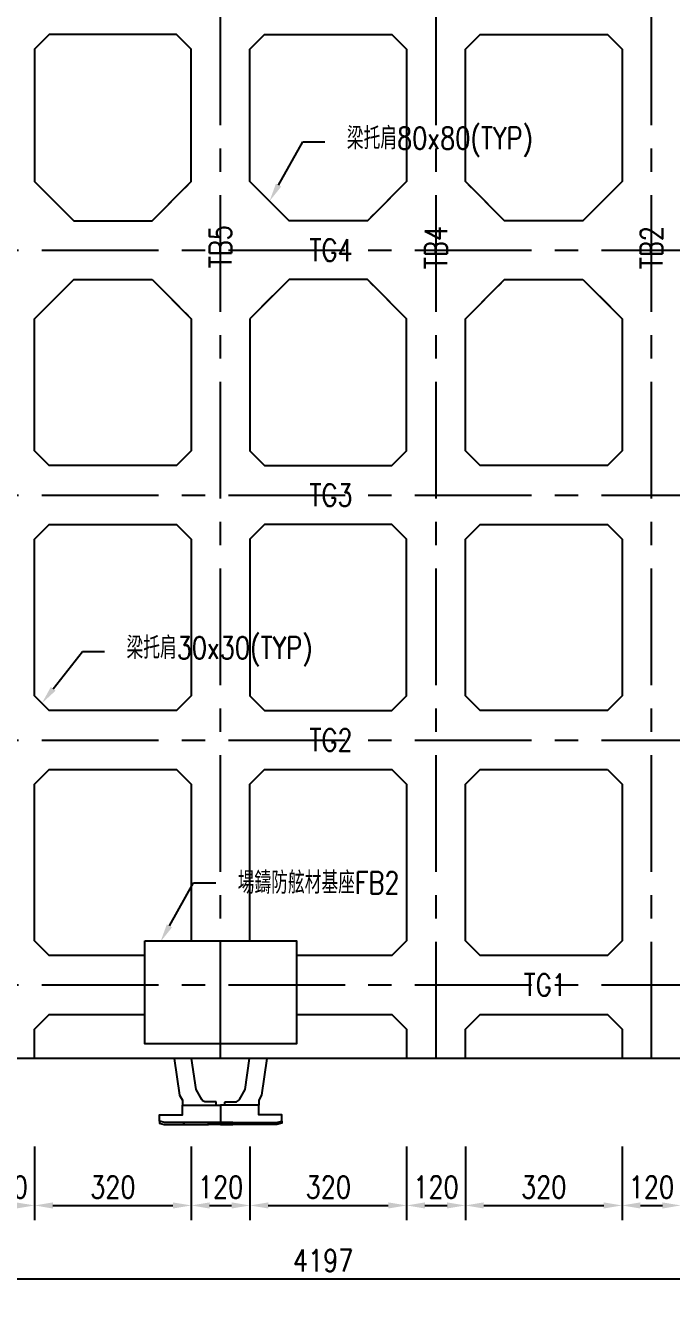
# Model space of a CAD drawing. Extents: x -3697 to 31808, y -9561 to -1274.
# Drawn here: x 4817 to 6137, y -6285 to -3697 of the extents above; entities that cross this region are included whole.
import ezdxf
from ezdxf import colors
from ezdxf.entities.mleader import LeaderData, LeaderLine
from ezdxf.enums import TextEntityAlignment as Align
from ezdxf.math import Vec2, Vec3

# ---------------------------------------------------------------- set-up
doc = ezdxf.new("R2010")
doc.units = 0
doc.header["$LTSCALE"] = 0.05
doc.linetypes.add('CENTER', pattern=[50.8, 31.75, -6.35, 6.35, -6.35])
doc.linetypes.add('DASHED', pattern=[19.05, 12.7, -6.35])
doc.layers.get('0').update_dxf_attribs({"linetype": 'CONTINUOUS'})
doc.layers.get('Defpoints').update_dxf_attribs({"linetype": 'CONTINUOUS'})
for name, color, linetype in [('HB_0', 7, 'CONTINUOUS'), ('HB_DIM', 1, 'CONTINUOUS'), ('場鑄梁', 4, 'CONTINUOUS'), ('場鑄梁_TXT', 2, 'CONTINUOUS'), ('場鑄梁_虛線', 4, 'CONTINUOUS'), ('底圖', 7, 'CONTINUOUS'), ('防舷材', 7, 'CONTINUOUS')]:
    doc.layers.add(name, color=color, linetype=linetype)
doc.styles.get("Standard").update_dxf_attribs({"font": 'ROMANS.shx', "width": 0.8, "bigfont": 'lchinap.shx'})
doc.styles.add('結構平面-V3$0$STANDARD', font='ROMANS', dxfattribs={"width": 0.8, "bigfont": 'LCHINA.shx'})
doc.dimstyles.new('150cm', dxfattribs={"dimscale": 15, "dimtxt": 3, "dimasz": 2.5, "dimexe": 2, "dimexo": 2, "dimgap": 1, "dimtad": 1, "dimdsep": 46, "dimtxsty": 'Standard', "dimcen": 0, "dimclrt": 2, "dimadec": 0, "dimazin": 0, "dimtfac": 1, "dimtix": 1, "dimtmove": 2, "dimatfit": 3, "dimfxl": 0, "dimtolj": 1, "dimtzin": 0, "dimarcsym": 0})

# ---------------------------------------------------------------- blocks, each defined once
blk = doc.blocks.new('*D240')
at = {"layer": 'Defpoints', "color": 0}
for p in [(3327.2, -5805.3), (7524.2, -5805.3), (7524.2, -6255.3)]:
    blk.add_point(p, dxfattribs=at)
at = {"layer": 'HB_DIM', "color": 0, "lineweight": -2}
for p, q in [((3327.2, -5835.3), (3327.2, -6285.3)), ((7524.2, -5835.3), (7524.2, -6285.3)), ((3364.7, -6255.3), (7486.7, -6255.3))]:
    blk.add_line(p, q, dxfattribs=at)
at = {"layer": 'HB_DIM', "color": 0}
for points in [[(3364.7, -6249.1), (3364.7, -6261.6), (3327.2, -6255.3)], [(7486.7, -6249.1), (7486.7, -6261.6), (7524.2, -6255.3)]]:
    blk.add_solid(points, dxfattribs=at)
at = {"layer": 'HB_DIM', "color": 2, "insert": (5425.7, -6217.8), "char_height": 45, "attachment_point": 5}
blk.add_mtext('\\A1;4197', dxfattribs=at)
blk = doc.blocks.new('*D248')
at = {"layer": 'Defpoints', "color": 0}
for p in [(4716.2, -5955.3), (4836.2, -5955.3), (4836.2, -6105.3)]:
    blk.add_point(p, dxfattribs=at)
at = {"layer": 'HB_DIM', "color": 0, "lineweight": -2}
for p, q in [((4716.2, -5985.3), (4716.2, -6135.3)), ((4836.2, -5985.3), (4836.2, -6135.3)), ((4753.7, -6105.3), (4798.7, -6105.3))]:
    blk.add_line(p, q, dxfattribs=at)
at = {"layer": 'HB_DIM', "color": 0}
for points in [[(4753.7, -6099.1), (4753.7, -6111.6), (4716.2, -6105.3)], [(4798.7, -6099.1), (4798.7, -6111.6), (4836.2, -6105.3)]]:
    blk.add_solid(points, dxfattribs=at)
at = {"layer": 'HB_DIM', "color": 2, "insert": (4776.2, -6067.8), "char_height": 45, "attachment_point": 5}
blk.add_mtext('\\A1;120', dxfattribs=at)
blk = doc.blocks.new('*D249')
at = {"layer": 'Defpoints', "color": 0}
for p in [(4836.2, -5955.3), (5156.2, -5955.3), (5156.2, -6105.3)]:
    blk.add_point(p, dxfattribs=at)
at = {"layer": 'HB_DIM', "color": 0, "lineweight": -2}
for p, q in [((4836.2, -5985.3), (4836.2, -6135.3)), ((5156.2, -5985.3), (5156.2, -6135.3)), ((4873.7, -6105.3), (5118.7, -6105.3))]:
    blk.add_line(p, q, dxfattribs=at)
at = {"layer": 'HB_DIM', "color": 0}
for points in [[(4873.7, -6099.1), (4873.7, -6111.6), (4836.2, -6105.3)], [(5118.7, -6099.1), (5118.7, -6111.6), (5156.2, -6105.3)]]:
    blk.add_solid(points, dxfattribs=at)
at = {"layer": 'HB_DIM', "color": 2, "insert": (4996.2, -6067.8), "char_height": 45, "attachment_point": 5}
blk.add_mtext('\\A1;320', dxfattribs=at)
blk = doc.blocks.new('*D250')
at = {"layer": 'Defpoints', "color": 0}
for p in [(5156.2, -5955.3), (5276.2, -5955.3), (5276.2, -6105.3)]:
    blk.add_point(p, dxfattribs=at)
at = {"layer": 'HB_DIM', "color": 0, "lineweight": -2}
for p, q in [((5156.2, -5985.3), (5156.2, -6135.3)), ((5276.2, -5985.3), (5276.2, -6135.3)), ((5193.7, -6105.3), (5238.7, -6105.3))]:
    blk.add_line(p, q, dxfattribs=at)
at = {"layer": 'HB_DIM', "color": 0}
for points in [[(5193.7, -6099.1), (5193.7, -6111.6), (5156.2, -6105.3)], [(5238.7, -6099.1), (5238.7, -6111.6), (5276.2, -6105.3)]]:
    blk.add_solid(points, dxfattribs=at)
at = {"layer": 'HB_DIM', "color": 2, "insert": (5216.2, -6067.8), "char_height": 45, "attachment_point": 5}
blk.add_mtext('\\A1;120', dxfattribs=at)
blk = doc.blocks.new('*D251')
at = {"layer": 'Defpoints', "color": 0}
for p in [(5276.2, -5955.3), (5596.2, -5955.3), (5596.2, -6105.3)]:
    blk.add_point(p, dxfattribs=at)
at = {"layer": 'HB_DIM', "color": 0, "lineweight": -2}
for p, q in [((5276.2, -5985.3), (5276.2, -6135.3)), ((5596.2, -5985.3), (5596.2, -6135.3)), ((5313.7, -6105.3), (5558.7, -6105.3))]:
    blk.add_line(p, q, dxfattribs=at)
at = {"layer": 'HB_DIM', "color": 0}
for points in [[(5313.7, -6099.1), (5313.7, -6111.6), (5276.2, -6105.3)], [(5558.7, -6099.1), (5558.7, -6111.6), (5596.2, -6105.3)]]:
    blk.add_solid(points, dxfattribs=at)
at = {"layer": 'HB_DIM', "color": 2, "insert": (5436.2, -6067.8), "char_height": 45, "attachment_point": 5}
blk.add_mtext('\\A1;320', dxfattribs=at)
blk = doc.blocks.new('*D252')
at = {"layer": 'Defpoints', "color": 0}
for p in [(5596.2, -5955.3), (5716.2, -5955.3), (5716.2, -6105.3)]:
    blk.add_point(p, dxfattribs=at)
at = {"layer": 'HB_DIM', "color": 0, "lineweight": -2}
for p, q in [((5596.2, -5985.3), (5596.2, -6135.3)), ((5716.2, -5985.3), (5716.2, -6135.3)), ((5633.7, -6105.3), (5678.7, -6105.3))]:
    blk.add_line(p, q, dxfattribs=at)
at = {"layer": 'HB_DIM', "color": 0}
for points in [[(5633.7, -6099.1), (5633.7, -6111.6), (5596.2, -6105.3)], [(5678.7, -6099.1), (5678.7, -6111.6), (5716.2, -6105.3)]]:
    blk.add_solid(points, dxfattribs=at)
at = {"layer": 'HB_DIM', "color": 2, "insert": (5656.2, -6067.8), "char_height": 45, "attachment_point": 5}
blk.add_mtext('\\A1;120', dxfattribs=at)
blk = doc.blocks.new('*D253')
at = {"layer": 'Defpoints', "color": 0}
for p in [(5716.2, -5955.3), (6036.2, -5955.3), (6036.2, -6105.3)]:
    blk.add_point(p, dxfattribs=at)
at = {"layer": 'HB_DIM', "color": 0, "lineweight": -2}
for p, q in [((5716.2, -5985.3), (5716.2, -6135.3)), ((6036.2, -5985.3), (6036.2, -6135.3)), ((5753.7, -6105.3), (5998.7, -6105.3))]:
    blk.add_line(p, q, dxfattribs=at)
at = {"layer": 'HB_DIM', "color": 0}
for points in [[(5753.7, -6099.1), (5753.7, -6111.6), (5716.2, -6105.3)], [(5998.7, -6099.1), (5998.7, -6111.6), (6036.2, -6105.3)]]:
    blk.add_solid(points, dxfattribs=at)
at = {"layer": 'HB_DIM', "color": 2, "insert": (5876.2, -6067.8), "char_height": 45, "attachment_point": 5}
blk.add_mtext('\\A1;320', dxfattribs=at)
blk = doc.blocks.new('*D254')
at = {"layer": 'Defpoints', "color": 0}
for p in [(6036.2, -5955.3), (6156.2, -5955.3), (6156.2, -6105.3)]:
    blk.add_point(p, dxfattribs=at)
at = {"layer": 'HB_DIM', "color": 0, "lineweight": -2}
for p, q in [((6036.2, -5985.3), (6036.2, -6135.3)), ((6156.2, -5985.3), (6156.2, -6135.3)), ((6073.7, -6105.3), (6118.7, -6105.3))]:
    blk.add_line(p, q, dxfattribs=at)
at = {"layer": 'HB_DIM', "color": 0}
for points in [[(6073.7, -6099.1), (6073.7, -6111.6), (6036.2, -6105.3)], [(6118.7, -6099.1), (6118.7, -6111.6), (6156.2, -6105.3)]]:
    blk.add_solid(points, dxfattribs=at)
at = {"layer": 'HB_DIM', "color": 2, "insert": (6096.2, -6067.8), "char_height": 45, "attachment_point": 5}
blk.add_mtext('\\A1;120', dxfattribs=at)
blk = doc.blocks.new('HP1250-flat-1')
at = {"color": 7, "linetype": 'Continuous'}
for points in [[(-0.947, 1.35), (-0.838, 0.601), (-0.78, 0.5), (-0.78, 0.4)], [(0.947, 1.35), (0.838, 0.601), (0.78, 0.5), (0.78, 0.4)]]:
    blk.add_lwpolyline(points, dxfattribs=at)
for points in [[(-0.09, 0.4), (-0.09, 0.457, 0.414214), (-0.095, 0.462), (-0.298, 0.462, -0.272631), (-0.385, 0.512), (-0.5, 0.715), (-0.594, 1.35)], [(0.09, 0.4), (0.09, 0.457, -0.414214), (0.095, 0.462), (0.298, 0.462, 0.272631), (0.385, 0.512), (0.5, 0.715), (0.594, 1.35)]]:
    blk.add_lwpolyline(points, format="xyb", dxfattribs=at)
for points in [[(0, 0.4), (0, 0.04), (-1.144, 0.04), (-1.25, 0.072), (-1.25, 0.2), (-0.78, 0.2), (-0.78, 0.4)], [(0, 0.4), (0, 0.04), (1.144, 0.04), (1.25, 0.072), (1.25, 0.2), (0.78, 0.2), (0.78, 0.4)], [(-1.15, 0), (-0.75, 0), (-0.75, 0.04), (-1.144, 0.04), (-1.25, 0.072), (-1.25, 0.03)], [(-0.75, 0.04), (-0.75, 0), (-0.25, 0), (-0.25, 0.04)], [(0, 0.04), (0, 0), (-0.25, 0), (-0.25, 0.04)], [(0, 0.04), (0, 0), (0.25, 0), (0.25, 0.04)], [(0.75, 0.04), (0.75, 0), (0.25, 0), (0.25, 0.04)], [(1.15, 0), (0.75, 0), (0.75, 0.04), (1.144, 0.04), (1.25, 0.072), (1.25, 0.03)]]:
    blk.add_lwpolyline(points, close=True, dxfattribs=at)
blk = doc.blocks.new('碼頭結構總配置圖')
at = {"layer": '場鑄梁'}
for points in [[(4916.2, -4095.3), (5076.2, -4095.3), (5156.2, -4015.3), (5156.2, -3745.3), (5126.2, -3715.3), (4866.2, -3715.3), (4836.2, -3745.3), (4836.2, -4015.3)], [(5276.2, -4015.3), (5276.2, -3745.3), (5306.2, -3715.3), (5566.2, -3715.3), (5596.2, -3745.3), (5596.2, -4015.3), (5516.2, -4095.3), (5356.2, -4095.3)], [(5716.2, -4015.3), (5716.2, -3745.3), (5746.2, -3715.3), (6006.2, -3715.3), (6036.2, -3745.3), (6036.2, -4015.3), (5956.2, -4095.3), (5796.2, -4095.3)], [(5276.2, -4295.3), (5276.2, -4565.3), (5306.2, -4595.3), (5566.2, -4595.3), (5596.2, -4565.3), (5596.2, -4295.3), (5516.2, -4215.3), (5356.2, -4215.3)], [(5156.2, -4745.3), (5156.2, -5065.3), (5126.2, -5095.3), (4866.2, -5095.3), (4836.2, -5065.3), (4836.2, -4745.3), (4866.2, -4715.3), (5126.2, -4715.3)], [(5566.2, -4715.3), (5306.2, -4715.3), (5276.2, -4745.3), (5276.2, -5065.3), (5306.2, -5095.3), (5566.2, -5095.3), (5596.2, -5065.3), (5596.2, -4745.3)], [(6036.2, -4745.3), (6036.2, -5065.3), (6006.2, -5095.3), (5746.2, -5095.3), (5716.2, -5065.3), (5716.2, -4745.3), (5746.2, -4715.3), (6006.2, -4715.3)], [(5061.2, -5565.3), (5371.2, -5565.3), (5371.2, -5775.3), (5061.2, -5775.3)]]:
    blk.add_lwpolyline(points, close=True, dxfattribs=at)
for points in [[(5076.2, -4215.3), (5156.2, -4295.3), (5156.2, -4565.3), (5126.2, -4595.3), (4866.2, -4595.3), (4836.2, -4565.3), (4836.2, -4295.3), (4916.2, -4215.3), (5076.2, -4215.3)], [(5956.2, -4215.3), (6036.2, -4295.3), (6036.2, -4565.3), (6006.2, -4595.3), (5746.2, -4595.3), (5716.2, -4565.3), (5716.2, -4295.3), (5796.2, -4215.3), (5956.2, -4215.3)], [(5061.2, -5595.3), (4866.2, -5595.3), (4836.2, -5565.3), (4836.2, -5245.3), (4866.2, -5215.3), (5126.2, -5215.3), (5156.2, -5245.3), (5156.2, -5565.3)], [(5276.2, -5565.3), (5276.2, -5245.3), (5306.2, -5215.3), (5566.2, -5215.3), (5596.2, -5245.3), (5596.2, -5565.3), (5566.2, -5595.3), (5371.2, -5595.3)], [(6006.2, -5215.3), (6036.2, -5245.3), (6036.2, -5565.3), (6006.2, -5595.3), (5746.2, -5595.3), (5716.2, -5565.3), (5716.2, -5245.3), (5746.2, -5215.3), (6006.2, -5215.3)], [(4836.2, -5805.3), (4836.2, -5745.3), (4866.2, -5715.3), (5061.2, -5715.3)], [(5371.2, -5715.3), (5566.2, -5715.3), (5596.2, -5745.3), (5596.2, -5805.3)], [(5716.2, -5805.3), (5716.2, -5745.3), (5746.2, -5715.3), (6006.2, -5715.3), (6036.2, -5745.3), (6036.2, -5805.3)]]:
    blk.add_lwpolyline(points, dxfattribs=at)
at = {"layer": '場鑄梁_虛線', "linetype": 'DASHED', "ltscale": 50}
for points in [[(4916.2, -4095.3), (5076.2, -4095.3), (5156.2, -4015.3), (5156.2, -3745.3), (5126.2, -3715.3), (4866.2, -3715.3), (4836.2, -3745.3), (4836.2, -4015.3)], [(5276.2, -4015.3), (5276.2, -3745.3), (5306.2, -3715.3), (5566.2, -3715.3), (5596.2, -3745.3), (5596.2, -4015.3), (5516.2, -4095.3), (5356.2, -4095.3)], [(5716.2, -4015.3), (5716.2, -3745.3), (5746.2, -3715.3), (6006.2, -3715.3), (6036.2, -3745.3), (6036.2, -4015.3), (5956.2, -4095.3), (5796.2, -4095.3)], [(5276.2, -4295.3), (5276.2, -4565.3), (5306.2, -4595.3), (5566.2, -4595.3), (5596.2, -4565.3), (5596.2, -4295.3), (5516.2, -4215.3), (5356.2, -4215.3)], [(5156.2, -4745.3), (5156.2, -5065.3), (5126.2, -5095.3), (4866.2, -5095.3), (4836.2, -5065.3), (4836.2, -4745.3), (4866.2, -4715.3), (5126.2, -4715.3)], [(5566.2, -4715.3), (5306.2, -4715.3), (5276.2, -4745.3), (5276.2, -5065.3), (5306.2, -5095.3), (5566.2, -5095.3), (5596.2, -5065.3), (5596.2, -4745.3)], [(6036.2, -4745.3), (6036.2, -5065.3), (6006.2, -5095.3), (5746.2, -5095.3), (5716.2, -5065.3), (5716.2, -4745.3), (5746.2, -4715.3), (6006.2, -4715.3)], [(5061.2, -5565.3), (5371.2, -5565.3), (5371.2, -5775.3), (5061.2, -5775.3)]]:
    blk.add_lwpolyline(points, close=True, dxfattribs=at)
for points in [[(5076.2, -4215.3), (5156.2, -4295.3), (5156.2, -4565.3), (5126.2, -4595.3), (4866.2, -4595.3), (4836.2, -4565.3), (4836.2, -4295.3), (4916.2, -4215.3), (5076.2, -4215.3)], [(5956.2, -4215.3), (6036.2, -4295.3), (6036.2, -4565.3), (6006.2, -4595.3), (5746.2, -4595.3), (5716.2, -4565.3), (5716.2, -4295.3), (5796.2, -4215.3), (5956.2, -4215.3)], [(5061.2, -5595.3), (4866.2, -5595.3), (4836.2, -5565.3), (4836.2, -5245.3), (4866.2, -5215.3), (5126.2, -5215.3), (5156.2, -5245.3), (5156.2, -5565.3)], [(5276.2, -5565.3), (5276.2, -5245.3), (5306.2, -5215.3), (5566.2, -5215.3), (5596.2, -5245.3), (5596.2, -5565.3), (5566.2, -5595.3), (5371.2, -5595.3)], [(6006.2, -5215.3), (6036.2, -5245.3), (6036.2, -5565.3), (6006.2, -5595.3), (5746.2, -5595.3), (5716.2, -5565.3), (5716.2, -5245.3), (5746.2, -5215.3), (6006.2, -5215.3)], [(4836.2, -5805.3), (4836.2, -5745.3), (4866.2, -5715.3), (5061.2, -5715.3)], [(5371.2, -5715.3), (5566.2, -5715.3), (5596.2, -5745.3), (5596.2, -5805.3)], [(5716.2, -5805.3), (5716.2, -5745.3), (5746.2, -5715.3), (6006.2, -5715.3), (6036.2, -5745.3), (6036.2, -5805.3)]]:
    blk.add_lwpolyline(points, dxfattribs=at)
at = {"layer": '底圖', "color": 252, "linetype": 'CENTER', "ltscale": 150}
for p, q in [((5216.2, -5805.3), (5216.2, -2825.3)), ((5656.2, -5805.3), (5656.2, -2825.3)), ((6096.2, -5805.3), (6096.2, -2825.3)), ((3327.2, -4155.3), (7526.2, -4155.3)), ((3327.2, -4655.3), (7526.2, -4655.3)), ((3327.2, -5155.3), (7526.2, -5155.3)), ((3327.2, -5655.3), (7526.2, -5655.3))]:
    blk.add_line(p, q, dxfattribs=at)
at = {"layer": '底圖', "color": 4, "linetype": 'Continuous'}
blk.add_lwpolyline([(7524.2, -5805.3), (3327.2, -5805.3), (3327.2, -2825.3), (7524.2, -2825.3), (7524.2, -3588.3), (7484.2, -3588.3), (7484.2, -4092.3), (7524.2, -4092.3), (7524.2, -4718.3), (7484.2, -4718.3), (7484.2, -5222.3), (7524.2, -5222.3)], close=True, dxfattribs=at)
at = {"layer": '防舷材', "xscale": 100, "yscale": 100, "zscale": 100}
blk.add_blockref('HP1250-flat-1', (5216.2, -5940.3), dxfattribs=at)
at = {"layer": '場鑄梁_TXT', "color": 2, "style": '結構平面-V3$0$STANDARD', "width": 0.8}
for s, rotation, p in [('TB5', 90, (5216.2, -4148.4)), ('TB4', 90, (5656.2, -4150.1)), ('TB2', 90, (6096.2, -4150.1)), ('TG4', 0, (5441.8, -4155.3)), ('TG3', 0, (5441.8, -4655.3)), ('TG2', 0, (5441.8, -5155.3)), ('TG1', 0, (5879.2, -5655.3))]:
    blk.add_text(s, height=45, rotation=rotation, dxfattribs=at).set_placement(p, align=Align.MIDDLE)

msp = doc.modelspace()

# ---------------------------------------------------------------- block references
at = {"layer": 'HB_0'}
msp.add_blockref('碼頭結構總配置圖', (0, 0), dxfattribs=at)

# ---------------------------------------------------------------- dimensions: what is measured, and where the dimension line sits
at = {"layer": 'HB_DIM'}
for base, p1, p2, picture, middle in [((7524.214, -6255.327), (3327.214, -5805.327), (7524.214, -5805.327), '*D240', (5425.714, -6217.827)), ((4836.214, -6105.327), (4716.214, -5955.327), (4836.214, -5955.327), '*D248', (4776.214, -6067.827)), ((5156.214, -6105.327), (4836.214, -5955.327), (5156.214, -5955.327), '*D249', (4996.214, -6067.827)), ((5276.214, -6105.327), (5156.214, -5955.327), (5276.214, -5955.327), '*D250', (5216.214, -6067.827)), ((5596.214, -6105.327), (5276.214, -5955.327), (5596.214, -5955.327), '*D251', (5436.214, -6067.827)), ((5716.214, -6105.327), (5596.214, -5955.327), (5716.214, -5955.327), '*D252', (5656.214, -6067.827)), ((6036.214, -6105.327), (5716.214, -5955.327), (6036.214, -5955.327), '*D253', (5876.214, -6067.827)), ((6156.214, -6105.327), (6036.214, -5955.327), (6156.214, -5955.327), '*D254', (6096.214, -6067.827))]:
    dim = msp.add_linear_dim(base=base, p1=p1, p2=p2, dimstyle='150cm', dxfattribs=at)
    dim.commit()
    dim.dimension.update_dxf_attribs({"geometry": picture, "text_midpoint": middle})

# ---------------------------------------------------------------- leaders
at = {"layer": 'HB_0'}
ml = msp.add_multileader_mtext('Standard', dxfattribs=at)
ml.set_content('梁托肩80x80(TYP)', color=2)
ml.set_leader_properties(color=1)
ml.build(insert=Vec2(0, 0))
ml.multileader.update_dxf_attribs({"dogleg_length": 3, "arrow_head_size": 37.5, "scale": 15})
ctx = ml.context
ctx.base_point, ctx.scale, ctx.char_height, ctx.arrow_head_size, ctx.landing_gap_size, ctx.plane_origin = Vec3(5429.114, -3934.597), 15, 45, 37.5, 45, Vec3(5316.214, -4055.327)
notes = []
notes.append((ctx, [(1, (1, 1, 0), (5384.114, -3934.597), (1, 0), 45, [(0, [(5316.214, -4055.327)], 0, [])])]))
ctx.mtext.insert, ctx.mtext.flow_direction = Vec3(5474.114, -3904.597), 5
ml = msp.add_multileader_mtext('Standard', dxfattribs=at)
ml.set_content('梁托肩30x30(TYP)', color=2)
ml.set_leader_properties(color=1)
ml.build(insert=Vec2(0, 0))
ml.multileader.update_dxf_attribs({"dogleg_length": 3, "arrow_head_size": 37.5, "scale": 15})
ctx = ml.context
ctx.base_point, ctx.scale, ctx.char_height, ctx.arrow_head_size, ctx.landing_gap_size, ctx.plane_origin = Vec3(4979.114, -4974.597), 15, 45, 37.5, 45, Vec3(4866.214, -5095.327)
notes.append((ctx, [(1, (1, 1, 0), (4934.114, -4974.597), (1, 0), 45, [(0, [(4851.214, -5080.327)], 0, [])])]))
ctx.mtext.insert, ctx.mtext.flow_direction = Vec3(5024.114, -4944.597), 5
ml = msp.add_multileader_mtext('Standard', dxfattribs=at)
ml.set_content('場鑄防舷材基座FB2', color=2)
ml.set_leader_properties(color=1)
ml.build(insert=Vec2(0, 0))
ml.multileader.update_dxf_attribs({"dogleg_length": 3, "arrow_head_size": 37.5, "scale": 15})
ctx = ml.context
ctx.base_point, ctx.scale, ctx.char_height, ctx.arrow_head_size, ctx.landing_gap_size, ctx.plane_origin = Vec3(3886.229, -5446.624), 15, 45, 37.5, 45, Vec3(3773.329, -5567.353)
notes.append((ctx, [(1, (1, 1, 0), (3841.229, -5446.624), (1, 0), 45, [(0, [(3773.329, -5567.353)], 0, [])])]))
ctx.mtext.insert, ctx.mtext.width, ctx.mtext.flow_direction = Vec3(3931.229, -5424.124), 504.46681, 5
ml = msp.add_multileader_mtext('Standard', dxfattribs=at)
ml.set_content('場鑄防舷材基座FB2', color=2)
ml.set_leader_properties(color=1)
ml.build(insert=Vec2(0, 0))
ml.multileader.update_dxf_attribs({"dogleg_length": 3, "arrow_head_size": 37.5, "scale": 15})
ctx = ml.context
ctx.base_point, ctx.scale, ctx.char_height, ctx.arrow_head_size, ctx.landing_gap_size, ctx.plane_origin = Vec3(5206.229, -5446.624), 15, 45, 37.5, 45, Vec3(5093.329, -5567.353)
notes.append((ctx, [(1, (1, 1, 0), (5161.229, -5446.624), (1, 0), 45, [(0, [(5093.329, -5567.353)], 0, [])])]))
ctx.mtext.insert, ctx.mtext.width, ctx.mtext.flow_direction = Vec3(5251.229, -5424.124), 504.46681, 5
for ctx, leaders in notes:
    for number, flags, end, landing, length, lines in leaders:
        leader = LeaderData()
        leader.index, (leader.has_last_leader_line, leader.has_dogleg_vector, leader.attachment_direction) = number, flags
        leader.last_leader_point, leader.dogleg_vector, leader.dogleg_length = Vec3(end), Vec3(landing), length
        for number, points, colour, breaks in lines:
            line = LeaderLine()
            line.index, line.vertices, line.color, line.breaks = number, Vec3.list(points), colors.encode_raw_color(colour), breaks
            leader.lines.append(line)
        ctx.leaders.append(leader)

doc.saveas('drawing.dxf')
